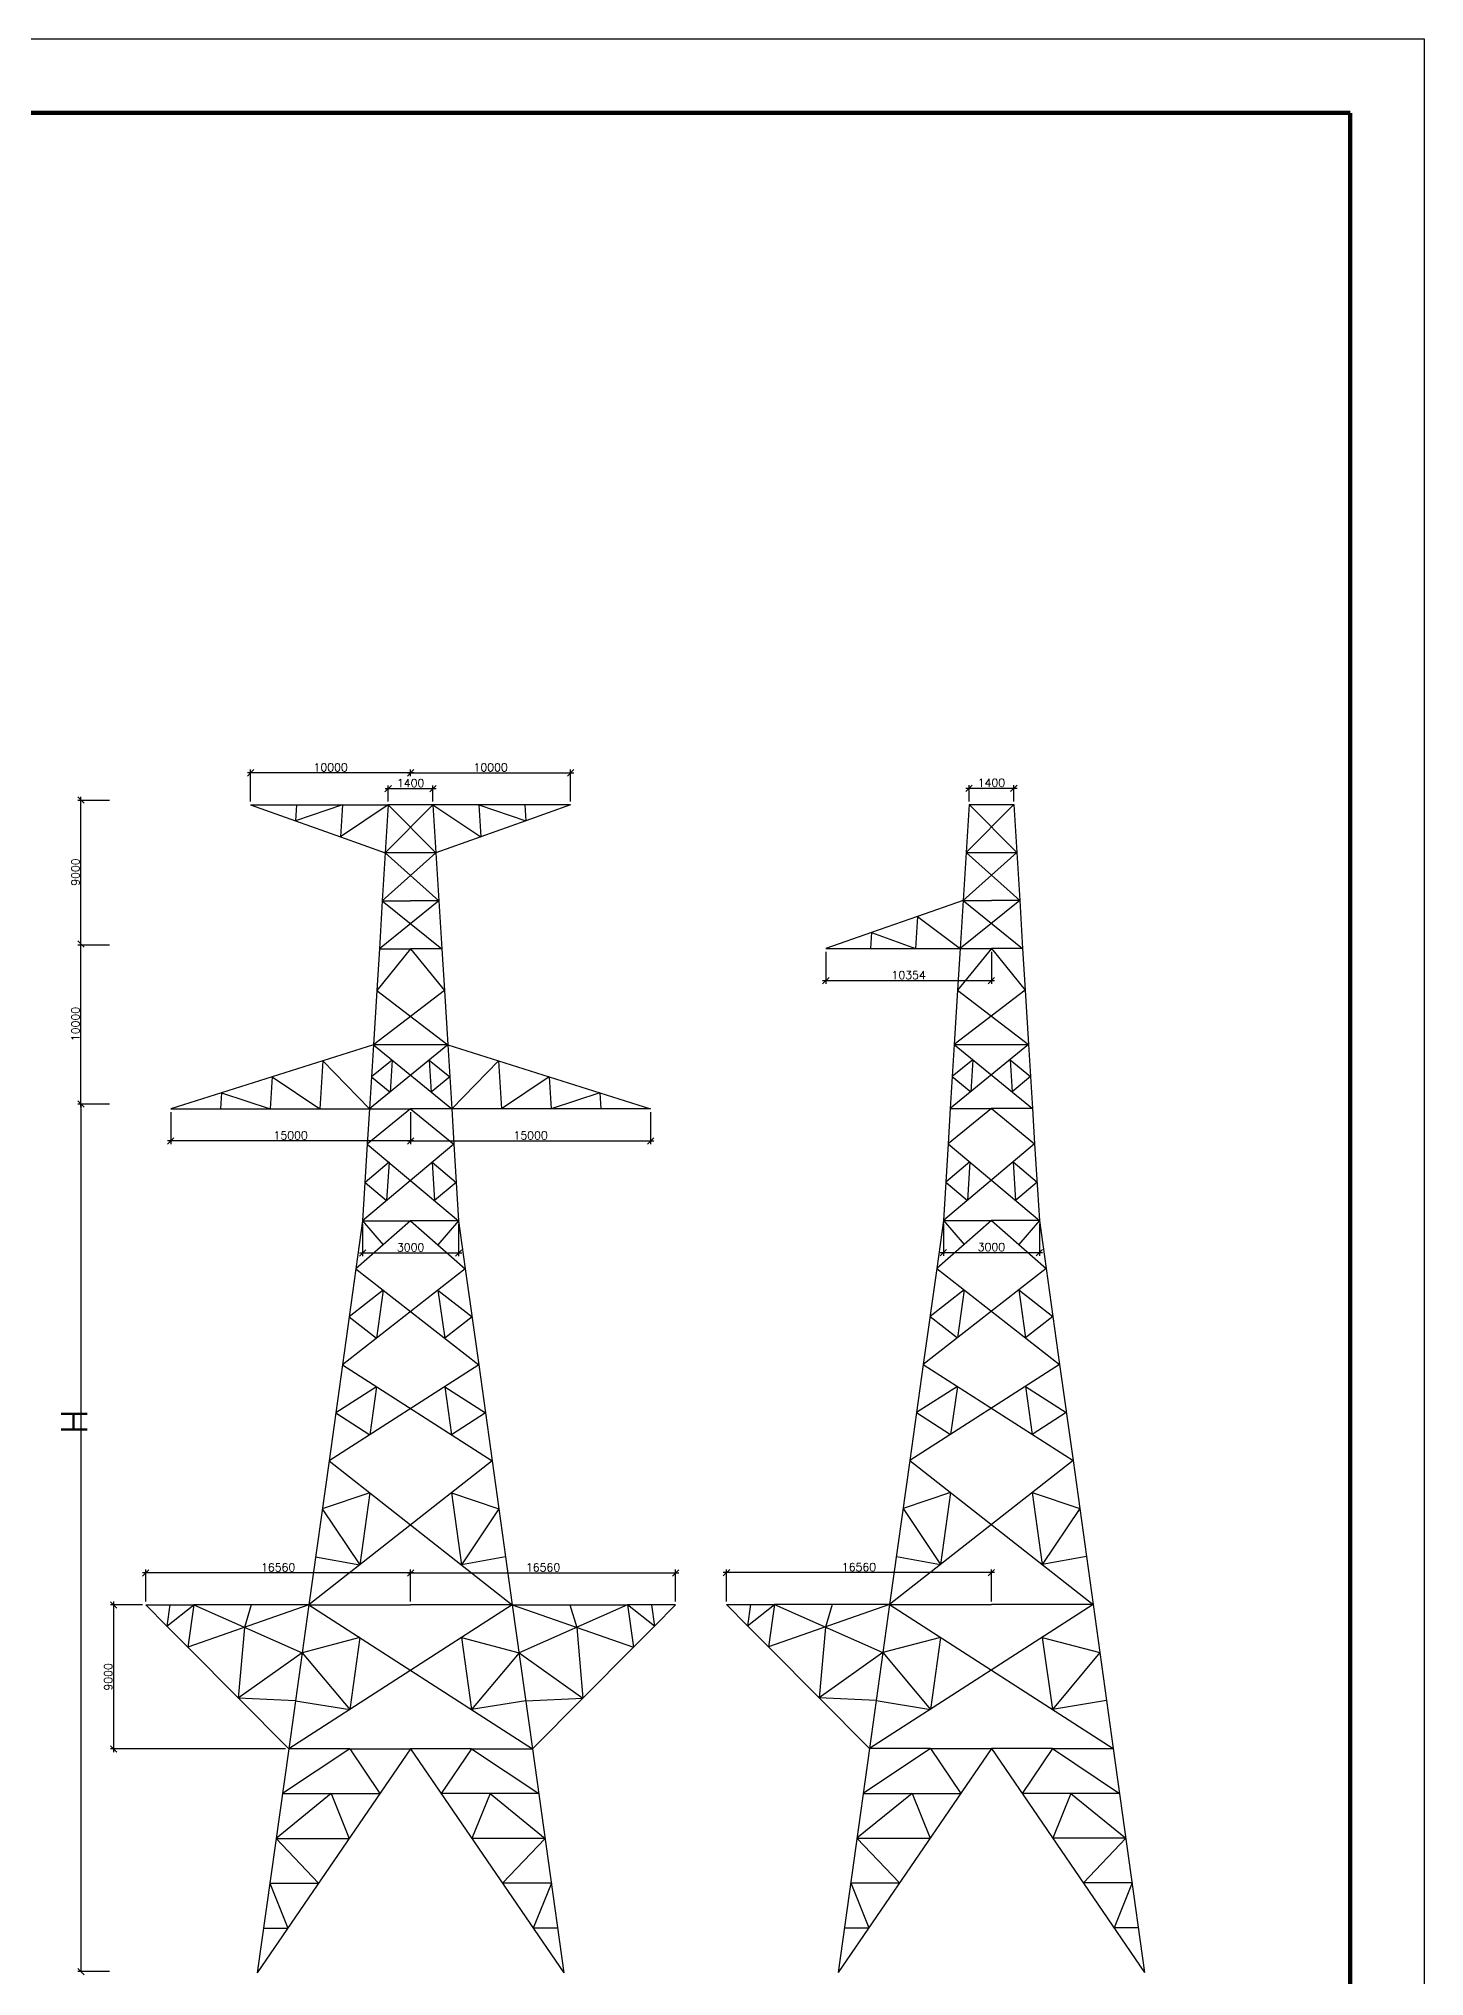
# Model space of a CAD drawing. Header units: millimetres. Extents: x -25344 to 5907, y -19679 to 18215.
# Drawn here: x 4217.9 to 4405, y 1079.1 to 1340.6 of the extents above; entities that cross this region are included whole.
import ezdxf

# ---------------------------------------------------------------- set-up
doc = ezdxf.new("R2010")
doc.units = ezdxf.units.MM
doc.linetypes.add('DASHED2', pattern=[7.5, 2.5, -1.25, 2.5, -1.25])
for name, color, linetype, lineweight in [('受力材原始杆件', 1, 'Continuous', 25), ('受力材杆件', 7, 'Continuous', 25), ('辅助材原始杆件', 163, 'DASHED2', 25)]:
    doc.layers.add(name, color=color, linetype=linetype, lineweight=lineweight)
doc.layers.add('基本图元层', color=7, linetype='Continuous')
doc.layers.add('标注', color=7, linetype='Continuous')
doc.styles.get("Standard").update_dxf_attribs({"font": 'txt', "bigfont": 'gbcbig.shx'})

# ---------------------------------------------------------------- blocks, each defined once
blk = doc.blocks.new('_OBLIQUE')
at = {"color": 0, "linetype": 'ByBlock'}
blk.add_line((-0.5, -0.5), (0.5, 0.5), dxfattribs=at)

msp = doc.modelspace()

# ---------------------------------------------------------------- linework, layer by layer
at = {"color": 0}
for p, q in [((3811.02, 1340.63), (4405.02, 1340.63)), ((4405.02, 1340.63), (4405.02, 920.63)), ((4268.58, 1241.53), (4246.11, 1241.53)), ((4246.55, 1237.65), (4246.55, 1241.97)), ((4267.71, 1241.53), (4290.18, 1241.53)), ((4268.15, 1241.08), (4268.15, 1241.97)), ((4268.15, 1241.08), (4268.15, 1241.97)), ((4289.75, 1237.65), (4289.75, 1241.97)), ((4227.48, 1237.81), (4223.2, 1237.81)), ((4223.63, 1217.99), (4223.63, 1238.29)), ((4223.63, 1196.39), (4223.63, 1218.85)), ((4227.48, 1218.28), (4223.2, 1218.28)), ((4324.21, 1217.38), (4324.21, 1213.06)), ((4346.57, 1217.38), (4346.57, 1213.06)), ((4323.78, 1213.49), (4347, 1213.49)), ((4227.48, 1196.82), (4223.2, 1196.82)), ((4227.48, 1196.82), (4223.2, 1196.82)), ((4235.75, 1195.74), (4235.75, 1191.42)), ((4268.15, 1195.74), (4268.15, 1191.42)), ((4268.15, 1195.74), (4268.15, 1191.42)), ((4300.55, 1195.74), (4300.55, 1191.42)), ((4268.58, 1191.85), (4235.31, 1191.85)), ((4267.71, 1191.85), (4300.98, 1191.85)), ((4268.58, 1133.53), (4231.94, 1133.53)), ((4232.38, 1129.65), (4232.38, 1133.97)), ((4267.71, 1133.53), (4304.35, 1133.53)), ((4268.15, 1129.65), (4268.15, 1133.97)), ((4268.15, 1129.65), (4268.15, 1133.97)), ((4303.92, 1129.65), (4303.92, 1133.97)), ((4347, 1133.57), (4310.37, 1133.57)), ((4310.8, 1129.68), (4310.8, 1134)), ((4346.57, 1129.68), (4346.57, 1134)), ((4231.94, 1129.21), (4227.62, 1129.21)), ((4231.94, 1129.21), (4227.62, 1129.21)), ((4228.06, 1109.34), (4228.06, 1129.65)), ((4251.25, 1109.77), (4227.62, 1109.77)), ((4251.25, 1109.77), (4227.62, 1109.77)), ((4227.48, 1079.7), (4223.2, 1079.7))]:
    msp.add_line(p, q, dxfattribs=at)
at = {"color": 0, "const_width": 0.6}
for points in [[(3836.02, 1330.63), (4395.02, 1330.63)], [(4395.02, 1330.63), (4395.02, 930.63)]]:
    msp.add_lwpolyline(points, dxfattribs=at)
at = {"layer": '受力材原始杆件', "color": 0, "linetype": 'ByBlock'}
for p, q in [((4246.55, 1237.21), (4252.74, 1237.21)), ((4246.55, 1237.21), (4252.61, 1235.05)), ((4252.74, 1237.21), (4252.61, 1235.05)), ((4258.93, 1237.21), (4252.61, 1235.05)), ((4252.74, 1237.21), (4258.93, 1237.21)), ((4258.93, 1237.21), (4258.66, 1232.89)), ((4265.12, 1237.21), (4258.66, 1232.89)), ((4258.93, 1237.21), (4265.12, 1237.21)), ((4271.17, 1237.21), (4264.72, 1230.73)), ((4271.17, 1237.21), (4265.12, 1237.21)), ((4271.17, 1237.21), (4271.57, 1230.73)), ((4343.55, 1237.25), (4343.15, 1230.77)), ((4343.55, 1237.25), (4349.6, 1237.25)), ((4343.55, 1237.25), (4349.99, 1230.77)), ((4252.61, 1235.05), (4258.66, 1232.89)), ((4258.66, 1232.89), (4264.72, 1230.73)), ((4271.57, 1230.73), (4264.32, 1224.25)), ((4271.57, 1230.73), (4264.72, 1230.73)), ((4271.57, 1230.73), (4271.97, 1224.25)), ((4343.15, 1230.77), (4342.75, 1224.29)), ((4343.15, 1230.77), (4349.99, 1230.77)), ((4343.15, 1230.77), (4350.39, 1224.29)), ((4271.97, 1224.25), (4263.93, 1217.77)), ((4271.97, 1224.25), (4268.15, 1224.25)), ((4271.97, 1224.25), (4272.37, 1217.77)), ((4342.75, 1224.29), (4342.35, 1217.81)), ((4342.75, 1224.29), (4346.57, 1224.29)), ((4342.75, 1224.29), (4350.79, 1217.81)), ((4272.37, 1217.77), (4268.15, 1217.77)), ((4268.15, 1217.77), (4272.71, 1212.16)), ((4272.37, 1217.77), (4272.71, 1212.16)), ((4342.35, 1217.81), (4342.01, 1212.2)), ((4346.57, 1217.81), (4342.01, 1212.2)), ((4342.35, 1217.81), (4346.57, 1217.81)), ((4272.71, 1212.16), (4263.13, 1204.81)), ((4272.71, 1212.16), (4273.16, 1204.81)), ((4342.01, 1212.2), (4341.55, 1204.85)), ((4342.01, 1212.2), (4351.59, 1204.85)), ((4263.13, 1204.81), (4256.28, 1202.65)), ((4273.16, 1204.81), (4263.13, 1204.81)), ((4263.13, 1204.81), (4273.7, 1196.17)), ((4273.16, 1204.81), (4273.7, 1196.17)), ((4341.55, 1204.85), (4341.02, 1196.21)), ((4341.55, 1204.85), (4351.59, 1204.85)), ((4341.55, 1204.85), (4352.12, 1196.21)), ((4256.28, 1202.65), (4249.44, 1200.49)), ((4256.28, 1202.65), (4255.88, 1196.17)), ((4256.28, 1202.65), (4262.6, 1196.17)), ((4242.59, 1198.33), (4235.75, 1196.17)), ((4242.59, 1198.33), (4242.46, 1196.17)), ((4249.44, 1200.49), (4242.59, 1198.33)), ((4242.59, 1198.33), (4249.17, 1196.17)), ((4249.44, 1200.49), (4249.17, 1196.17)), ((4249.44, 1200.49), (4255.88, 1196.17)), ((4235.75, 1196.17), (4242.46, 1196.17)), ((4242.46, 1196.17), (4249.17, 1196.17)), ((4249.17, 1196.17), (4255.88, 1196.17)), ((4255.88, 1196.17), (4262.6, 1196.17)), ((4273.7, 1196.17), (4268.15, 1196.17)), ((4268.15, 1196.17), (4273.99, 1191.42)), ((4273.7, 1196.17), (4273.99, 1191.42)), ((4341.02, 1196.21), (4340.73, 1191.46)), ((4346.57, 1196.21), (4340.73, 1191.46)), ((4341.02, 1196.21), (4346.57, 1196.21)), ((4262.3, 1191.42), (4274.63, 1181.05)), ((4273.99, 1191.42), (4274.63, 1181.05)), ((4340.73, 1191.46), (4340.09, 1181.09)), ((4340.73, 1191.46), (4353.05, 1181.09)), ((4274.63, 1181.05), (4268.15, 1181.05)), ((4268.15, 1181.05), (4275.53, 1174.57)), ((4274.63, 1181.05), (4275.53, 1174.57)), ((4340.09, 1181.09), (4346.57, 1181.09)), ((4353.05, 1181.09), (4346.57, 1181.09)), ((4346.57, 1181.09), (4353.96, 1174.61)), ((4353.05, 1181.09), (4353.96, 1174.61)), ((4260.76, 1174.57), (4277.35, 1161.61)), ((4275.53, 1174.57), (4277.35, 1161.61)), ((4339.18, 1174.61), (4355.77, 1161.65)), ((4353.96, 1174.61), (4355.77, 1161.65)), ((4258.94, 1161.61), (4279.16, 1148.65)), ((4277.35, 1161.61), (4279.16, 1148.65)), ((4337.37, 1161.65), (4357.59, 1148.69)), ((4355.77, 1161.65), (4357.59, 1148.69)), ((4279.16, 1148.65), (4254.41, 1129.21)), ((4279.16, 1148.65), (4281.88, 1129.21)), ((4357.59, 1148.69), (4332.83, 1129.25)), ((4357.59, 1148.69), (4360.31, 1129.25)), ((4232.38, 1129.21), (4235.22, 1126.35)), ((4235.62, 1129.21), (4235.22, 1126.35)), ((4238.86, 1129.21), (4238.06, 1123.5)), ((4281.88, 1129.21), (4251.69, 1109.77)), ((4281.88, 1129.21), (4268.15, 1129.21)), ((4281.88, 1129.21), (4298.24, 1123.5)), ((4281.88, 1129.21), (4284.61, 1109.77)), ((4300.68, 1129.21), (4297.44, 1129.21)), ((4301.08, 1126.35), (4297.44, 1129.21)), ((4303.92, 1129.21), (4300.68, 1129.21)), ((4310.8, 1129.25), (4313.64, 1126.39)), ((4314.04, 1129.25), (4313.64, 1126.39)), ((4317.28, 1129.25), (4316.48, 1123.54)), ((4360.31, 1129.25), (4330.11, 1109.81)), ((4360.31, 1129.25), (4346.57, 1129.25)), ((4360.31, 1129.25), (4363.03, 1109.81)), ((4235.22, 1126.35), (4238.06, 1123.5)), ((4313.64, 1126.39), (4316.48, 1123.54)), ((4276.38, 1109.77), (4268.15, 1109.77)), ((4268.15, 1109.77), (4288.84, 1079.53)), ((4276.38, 1109.77), (4284.61, 1109.77)), ((4284.61, 1109.77), (4288.84, 1079.53)), ((4354.8, 1109.81), (4346.57, 1109.81)), ((4346.57, 1109.81), (4367.26, 1079.57)), ((4354.8, 1109.81), (4363.03, 1109.81)), ((4363.03, 1109.81), (4367.26, 1079.57))]:
    msp.add_line(p, q, dxfattribs=at)
at = {"layer": '受力材杆件', "color": 0, "linetype": 'ByBlock'}
for p, q in [((4265.12, 1237.21), (4264.72, 1230.73)), ((4265.12, 1237.21), (4271.57, 1230.73)), ((4277.36, 1237.21), (4271.17, 1237.21)), ((4271.17, 1237.21), (4277.63, 1232.89)), ((4283.55, 1237.21), (4277.36, 1237.21)), ((4277.36, 1237.21), (4283.69, 1235.05)), ((4277.36, 1237.21), (4277.63, 1232.89)), ((4289.75, 1237.21), (4283.55, 1237.21)), ((4283.55, 1237.21), (4283.69, 1235.05)), ((4289.75, 1237.21), (4283.69, 1235.05)), ((4349.6, 1237.25), (4343.15, 1230.77)), ((4349.6, 1237.25), (4349.99, 1230.77)), ((4283.69, 1235.05), (4277.63, 1232.89)), ((4277.63, 1232.89), (4271.57, 1230.73)), ((4264.72, 1230.73), (4264.32, 1224.25)), ((4264.72, 1230.73), (4271.97, 1224.25)), ((4349.99, 1230.77), (4342.75, 1224.29)), ((4349.99, 1230.77), (4350.39, 1224.29)), ((4264.32, 1224.25), (4263.93, 1217.77)), ((4264.32, 1224.25), (4268.15, 1224.25)), ((4264.32, 1224.25), (4272.37, 1217.77)), ((4342.75, 1224.29), (4336.57, 1222.13)), ((4350.39, 1224.29), (4342.35, 1217.81)), ((4350.39, 1224.29), (4346.57, 1224.29)), ((4350.39, 1224.29), (4350.79, 1217.81)), ((4336.57, 1222.13), (4330.39, 1219.97)), ((4336.57, 1222.13), (4336.3, 1217.81)), ((4336.57, 1222.13), (4342.35, 1217.81)), ((4330.39, 1219.97), (4324.21, 1217.81)), ((4330.39, 1219.97), (4330.26, 1217.81)), ((4330.39, 1219.97), (4336.3, 1217.81)), ((4263.93, 1217.77), (4263.58, 1212.16)), ((4268.15, 1217.77), (4263.58, 1212.16)), ((4263.93, 1217.77), (4268.15, 1217.77)), ((4324.21, 1217.81), (4330.26, 1217.81)), ((4330.26, 1217.81), (4336.3, 1217.81)), ((4336.3, 1217.81), (4342.35, 1217.81)), ((4350.79, 1217.81), (4346.57, 1217.81)), ((4346.57, 1217.81), (4351.14, 1212.2)), ((4350.79, 1217.81), (4351.14, 1212.2)), ((4263.58, 1212.16), (4263.13, 1204.81)), ((4263.58, 1212.16), (4273.16, 1204.81)), ((4351.14, 1212.2), (4341.55, 1204.85)), ((4351.14, 1212.2), (4351.59, 1204.85)), ((4273.16, 1204.81), (4262.6, 1196.17)), ((4263.13, 1204.81), (4262.6, 1196.17)), ((4273.16, 1204.81), (4280.01, 1202.65)), ((4351.59, 1204.85), (4341.02, 1196.21)), ((4351.59, 1204.85), (4352.12, 1196.21)), ((4280.01, 1202.65), (4273.7, 1196.17)), ((4280.01, 1202.65), (4286.85, 1200.49)), ((4280.01, 1202.65), (4280.41, 1196.17)), ((4286.85, 1200.49), (4280.41, 1196.17)), ((4286.85, 1200.49), (4293.7, 1198.33)), ((4286.85, 1200.49), (4287.12, 1196.17)), ((4293.7, 1198.33), (4287.12, 1196.17)), ((4293.7, 1198.33), (4300.55, 1196.17)), ((4293.7, 1198.33), (4293.83, 1196.17)), ((4262.6, 1196.17), (4262.3, 1191.42)), ((4268.15, 1196.17), (4262.3, 1191.42)), ((4262.6, 1196.17), (4268.15, 1196.17)), ((4280.41, 1196.17), (4273.7, 1196.17)), ((4287.12, 1196.17), (4280.41, 1196.17)), ((4293.83, 1196.17), (4287.12, 1196.17)), ((4300.55, 1196.17), (4293.83, 1196.17)), ((4352.12, 1196.21), (4346.57, 1196.21)), ((4346.57, 1196.21), (4352.41, 1191.46)), ((4352.12, 1196.21), (4352.41, 1191.46)), ((4273.99, 1191.42), (4261.67, 1181.05)), ((4262.3, 1191.42), (4261.67, 1181.05)), ((4352.41, 1191.46), (4340.09, 1181.09)), ((4352.41, 1191.46), (4353.05, 1181.09)), ((4261.67, 1181.05), (4260.76, 1174.57)), ((4268.15, 1181.05), (4260.76, 1174.57)), ((4261.67, 1181.05), (4268.15, 1181.05)), ((4340.09, 1181.09), (4339.18, 1174.61)), ((4346.57, 1181.09), (4339.18, 1174.61)), ((4340.09, 1181.09), (4346.57, 1181.09)), ((4353.05, 1181.09), (4346.57, 1181.09)), ((4275.53, 1174.57), (4258.94, 1161.61)), ((4260.76, 1174.57), (4258.94, 1161.61)), ((4353.96, 1174.61), (4337.37, 1161.65)), ((4339.18, 1174.61), (4337.37, 1161.65)), ((4277.35, 1161.61), (4257.13, 1148.65)), ((4258.94, 1161.61), (4257.13, 1148.65)), ((4355.77, 1161.65), (4335.56, 1148.69)), ((4337.37, 1161.65), (4335.56, 1148.69)), ((4257.13, 1148.65), (4254.41, 1129.21)), ((4257.13, 1148.65), (4281.88, 1129.21)), ((4335.56, 1148.69), (4332.83, 1129.25)), ((4335.56, 1148.69), (4360.31, 1129.25)), ((4232.38, 1129.21), (4235.62, 1129.21)), ((4235.22, 1126.35), (4238.86, 1129.21)), ((4235.62, 1129.21), (4238.86, 1129.21)), ((4254.41, 1129.21), (4238.06, 1123.5)), ((4254.41, 1129.21), (4238.86, 1129.21)), ((4254.41, 1129.21), (4251.69, 1109.77)), ((4254.41, 1129.21), (4268.15, 1129.21)), ((4254.41, 1129.21), (4284.61, 1109.77)), ((4281.88, 1129.21), (4297.44, 1129.21)), ((4297.44, 1129.21), (4298.24, 1123.5)), ((4300.68, 1129.21), (4301.08, 1126.35)), ((4303.92, 1129.21), (4301.08, 1126.35)), ((4310.8, 1129.25), (4314.04, 1129.25)), ((4313.64, 1126.39), (4317.28, 1129.25)), ((4314.04, 1129.25), (4317.28, 1129.25)), ((4332.83, 1129.25), (4316.48, 1123.54)), ((4332.83, 1129.25), (4317.28, 1129.25)), ((4332.83, 1129.25), (4330.11, 1109.81)), ((4332.83, 1129.25), (4346.57, 1129.25)), ((4332.83, 1129.25), (4363.03, 1109.81)), ((4301.08, 1126.35), (4298.24, 1123.5)), ((4238.06, 1123.5), (4251.69, 1109.77)), ((4298.24, 1123.5), (4284.61, 1109.77)), ((4316.48, 1123.54), (4330.11, 1109.81)), ((4268.15, 1109.77), (4247.45, 1079.53)), ((4251.69, 1109.77), (4247.45, 1079.53)), ((4259.92, 1109.77), (4251.69, 1109.77)), ((4259.92, 1109.77), (4268.15, 1109.77)), ((4346.57, 1109.81), (4325.88, 1079.57)), ((4330.11, 1109.81), (4325.88, 1079.57)), ((4338.34, 1109.81), (4330.11, 1109.81)), ((4338.34, 1109.81), (4346.57, 1109.81))]:
    msp.add_line(p, q, dxfattribs=at)
at = {"layer": '基本图元层', "color": 0}
msp.add_line((4223.63, 1196.82), (4223.63, 1079.7), dxfattribs=at)
at = {"layer": '标注', "color": 0, "linetype": 'ByBlock'}
for p, q in [((4265.12, 1237.65), (4265.12, 1239.84)), ((4271.17, 1237.65), (4271.17, 1239.84)), ((4343.55, 1237.68), (4343.55, 1239.88)), ((4349.6, 1237.68), (4349.6, 1239.88)), ((4264.69, 1239.41), (4271.6, 1239.41)), ((4343.12, 1239.45), (4350.03, 1239.45)), ((4261.67, 1180.62), (4261.67, 1176.3)), ((4274.63, 1180.62), (4274.63, 1176.3)), ((4340.09, 1180.66), (4340.09, 1176.34)), ((4353.05, 1180.66), (4353.05, 1176.34)), ((4261.23, 1176.73), (4275.06, 1176.73)), ((4339.66, 1176.77), (4353.48, 1176.77))]:
    msp.add_line(p, q, dxfattribs=at)
at = {"layer": '辅助材原始杆件', "color": 0, "linetype": 'ByBlock'}
for p, q in [((4265.64, 1202.76), (4262.86, 1200.49)), ((4265.64, 1202.76), (4265.37, 1198.44)), ((4270.65, 1202.76), (4273.43, 1200.49)), ((4270.65, 1202.76), (4270.92, 1198.44)), ((4344.06, 1202.8), (4341.29, 1200.53)), ((4341.29, 1200.53), (4343.8, 1198.48)), ((4344.06, 1202.8), (4343.8, 1198.48)), ((4349.08, 1202.8), (4351.86, 1200.53)), ((4349.08, 1202.8), (4349.35, 1198.48)), ((4351.86, 1200.53), (4349.35, 1198.48)), ((4262.86, 1200.49), (4265.37, 1198.44)), ((4273.43, 1200.49), (4270.92, 1198.44)), ((4265.23, 1188.96), (4261.99, 1186.24)), ((4265.23, 1188.96), (4264.91, 1183.78)), ((4271.07, 1188.96), (4274.31, 1186.24)), ((4271.07, 1188.96), (4271.39, 1183.78)), ((4343.65, 1189), (4340.41, 1186.28)), ((4343.65, 1189), (4343.33, 1183.82)), ((4349.49, 1189), (4352.73, 1186.28)), ((4349.49, 1189), (4349.81, 1183.82)), ((4261.99, 1186.24), (4264.91, 1183.78)), ((4274.31, 1186.24), (4271.39, 1183.78)), ((4340.41, 1186.28), (4343.33, 1183.82)), ((4352.73, 1186.28), (4349.81, 1183.82)), ((4261.67, 1181.05), (4264.45, 1177.81)), ((4274.63, 1181.05), (4271.84, 1177.81)), ((4340.09, 1181.09), (4342.88, 1177.85)), ((4353.05, 1181.09), (4350.27, 1177.85)), ((4264.45, 1171.69), (4259.85, 1168.09)), ((4264.45, 1171.69), (4263.55, 1165.21)), ((4271.84, 1171.69), (4276.44, 1168.09)), ((4271.84, 1171.69), (4272.75, 1165.21)), ((4342.88, 1171.73), (4338.28, 1168.13)), ((4342.88, 1171.73), (4341.97, 1165.25)), ((4350.27, 1171.73), (4354.87, 1168.13)), ((4350.27, 1171.73), (4351.17, 1165.25)), ((4259.85, 1168.09), (4263.55, 1165.21)), ((4276.44, 1168.09), (4272.75, 1165.21)), ((4338.28, 1168.13), (4341.97, 1165.25)), ((4354.87, 1168.13), (4351.17, 1165.25)), ((4341.97, 1158.7), (4336.46, 1155.17)), ((4341.97, 1158.7), (4341.06, 1152.22)), ((4351.17, 1158.7), (4356.68, 1155.17)), ((4351.17, 1158.7), (4352.08, 1152.22)), ((4263.55, 1158.66), (4258.04, 1155.13)), ((4263.55, 1158.66), (4262.64, 1152.18)), ((4272.75, 1158.66), (4278.25, 1155.13)), ((4272.75, 1158.66), (4273.65, 1152.18)), ((4258.04, 1155.13), (4262.64, 1152.18)), ((4278.25, 1155.13), (4273.65, 1152.18)), ((4336.46, 1155.17), (4341.06, 1152.22)), ((4356.68, 1155.17), (4352.08, 1152.22)), ((4262.64, 1144.33), (4256.22, 1142.17)), ((4262.64, 1144.33), (4261.28, 1134.61)), ((4273.65, 1144.33), (4280.07, 1142.17)), ((4273.65, 1144.33), (4275.01, 1134.61)), ((4341.06, 1144.37), (4334.65, 1142.21)), ((4341.06, 1144.37), (4339.7, 1134.65)), ((4352.08, 1144.37), (4358.5, 1142.21)), ((4352.08, 1144.37), (4353.44, 1134.65)), ((4256.22, 1142.17), (4261.28, 1134.61)), ((4280.07, 1142.17), (4275.01, 1134.61)), ((4334.65, 1142.21), (4339.7, 1134.65)), ((4358.5, 1142.21), (4353.44, 1134.65)), ((4255.32, 1135.69), (4261.28, 1134.61)), ((4280.98, 1135.69), (4275.01, 1134.61)), ((4333.74, 1135.73), (4339.7, 1134.65)), ((4359.4, 1135.73), (4353.44, 1134.65)), ((4238.86, 1129.21), (4253.5, 1122.73)), ((4246.63, 1129.21), (4245.72, 1126.18)), ((4297.44, 1129.21), (4282.79, 1122.73)), ((4289.66, 1129.21), (4290.57, 1126.18)), ((4317.28, 1129.25), (4331.93, 1122.77)), ((4325.06, 1129.25), (4324.15, 1126.22)), ((4245.72, 1126.18), (4244.87, 1116.63)), ((4261.28, 1124.79), (4253.5, 1122.73)), ((4261.28, 1124.79), (4259.92, 1115.07)), ((4275.01, 1124.79), (4282.79, 1122.73)), ((4275.01, 1124.79), (4276.38, 1115.07)), ((4290.57, 1126.18), (4291.42, 1116.63)), ((4324.15, 1126.22), (4323.3, 1116.67)), ((4339.7, 1124.83), (4331.93, 1122.77)), ((4339.7, 1124.83), (4338.34, 1115.11)), ((4353.44, 1124.83), (4361.22, 1122.77)), ((4353.44, 1124.83), (4354.8, 1115.11)), ((4253.5, 1122.73), (4244.87, 1116.63)), ((4253.5, 1122.73), (4259.92, 1115.07)), ((4282.79, 1122.73), (4276.38, 1115.07)), ((4282.79, 1122.73), (4291.42, 1116.63)), ((4331.93, 1122.77), (4323.3, 1116.67)), ((4331.93, 1122.77), (4338.34, 1115.11)), ((4361.22, 1122.77), (4354.8, 1115.11)), ((4252.59, 1116.25), (4244.87, 1116.63)), ((4252.59, 1116.25), (4259.92, 1115.07)), ((4283.7, 1116.25), (4276.38, 1115.07)), ((4283.7, 1116.25), (4291.42, 1116.63)), ((4331.02, 1116.29), (4323.3, 1116.67)), ((4331.02, 1116.29), (4338.34, 1115.11)), ((4362.12, 1116.29), (4354.8, 1115.11)), ((4259.92, 1109.77), (4250.84, 1103.73)), ((4259.92, 1109.77), (4264.01, 1103.73)), ((4276.38, 1109.77), (4272.28, 1103.73)), ((4276.38, 1109.77), (4285.45, 1103.73)), ((4338.34, 1109.81), (4329.27, 1103.76)), ((4338.34, 1109.81), (4342.43, 1103.76)), ((4354.8, 1109.81), (4350.71, 1103.76)), ((4354.8, 1109.81), (4363.88, 1103.76)), ((4335.85, 1103.76), (4328.42, 1097.72)), ((4329.27, 1103.76), (4335.85, 1103.76)), ((4335.85, 1103.76), (4342.43, 1103.76)), ((4335.85, 1103.76), (4338.3, 1097.72)), ((4357.29, 1103.76), (4350.71, 1103.76)), ((4357.29, 1103.76), (4354.85, 1097.72)), ((4363.88, 1103.76), (4357.29, 1103.76)), ((4357.29, 1103.76), (4364.72, 1097.72)), ((4257.42, 1103.73), (4249.99, 1097.68)), ((4250.84, 1103.73), (4257.42, 1103.73)), ((4257.42, 1103.73), (4264.01, 1103.73)), ((4257.42, 1103.73), (4259.87, 1097.68)), ((4278.87, 1103.73), (4272.28, 1103.73)), ((4278.87, 1103.73), (4276.42, 1097.68)), ((4285.45, 1103.73), (4278.87, 1103.73)), ((4278.87, 1103.73), (4286.3, 1097.68)), ((4249.99, 1097.68), (4259.87, 1097.68)), ((4249.99, 1097.68), (4255.73, 1091.63)), ((4286.3, 1097.68), (4276.42, 1097.68)), ((4286.3, 1097.68), (4280.56, 1091.63)), ((4328.42, 1097.72), (4338.3, 1097.72)), ((4328.42, 1097.72), (4334.16, 1091.67)), ((4364.72, 1097.72), (4354.85, 1097.72)), ((4364.72, 1097.72), (4358.99, 1091.67)), ((4249.15, 1091.63), (4255.73, 1091.63)), ((4249.15, 1091.63), (4251.59, 1085.58)), ((4287.15, 1091.63), (4280.56, 1091.63)), ((4287.15, 1091.63), (4284.7, 1085.58)), ((4327.57, 1091.67), (4334.16, 1091.67)), ((4327.57, 1091.67), (4330.02, 1085.62)), ((4365.57, 1091.67), (4358.99, 1091.67)), ((4365.57, 1091.67), (4363.13, 1085.62)), ((4248.3, 1085.58), (4251.59, 1085.58)), ((4287.99, 1085.58), (4284.7, 1085.58)), ((4326.73, 1085.62), (4330.02, 1085.62)), ((4366.42, 1085.62), (4363.13, 1085.62))]:
    msp.add_line(p, q, dxfattribs=at)

# ---------------------------------------------------------------- block references
at = {"color": 0, "xscale": 0.864, "yscale": 0.864, "zscale": 0.864}
for p, rotation in [((4246.55, 1241.53), 180), ((4268.15, 1241.53), 180), ((4223.63, 1237.86), 90), ((4223.63, 1218.42), 270), ((4223.63, 1218.42), 90), ((4324.21, 1213.49), 180), ((4223.63, 1196.82), 270), ((4223.63, 1196.82), 90), ((4235.75, 1191.85), 180), ((4268.15, 1191.85), 180), ((4232.38, 1133.53), 180), ((4268.15, 1133.53), 180), ((4310.8, 1133.57), 180), ((4228.06, 1129.21), 270), ((4228.06, 1129.21), 90), ((4228.06, 1109.77), 270), ((4228.06, 1109.77), 90), ((4223.63, 1079.7), 270)]:
    msp.add_blockref('_OBLIQUE', p, dxfattribs=dict(at, rotation=rotation))
for p in [(4268.15, 1241.53), (4289.75, 1241.53), (4346.57, 1213.49), (4268.15, 1191.85), (4300.55, 1191.85), (4268.15, 1133.53), (4303.92, 1133.53), (4346.57, 1133.57)]:
    msp.add_blockref('_OBLIQUE', p, dxfattribs=at)
at = {"layer": '标注', "color": 0, "linetype": 'ByBlock', "xscale": 0.864, "yscale": 0.864, "zscale": 0.864, "rotation": 180}
for p in [(4265.12, 1239.41), (4343.55, 1239.45), (4261.67, 1176.73), (4340.09, 1176.77)]:
    msp.add_blockref('_OBLIQUE', p, dxfattribs=at)
at = {"layer": '标注', "color": 0, "linetype": 'ByBlock', "xscale": 0.864, "yscale": 0.864, "zscale": 0.864}
for p in [(4271.17, 1239.41), (4349.6, 1239.45), (4274.63, 1176.73), (4353.05, 1176.77)]:
    msp.add_blockref('_OBLIQUE', p, dxfattribs=at)

# ---------------------------------------------------------------- texts
at = {"color": 0, "char_height": 1.08, "attachment_point": 5}
for s, insert in [('\\A1;10000', (4257.35, 1242.27)), ('\\A1;10000', (4278.95, 1242.27)), ('\\A1;10354', (4335.39, 1214.23)), ('\\A1;15000', (4251.95, 1192.59)), ('\\A1;15000', (4284.35, 1192.59)), ('\\A1;16560', (4250.26, 1134.27)), ('\\A1;16560', (4286.03, 1134.27)), ('\\A1;16560', (4328.69, 1134.31))]:
    msp.add_mtext(s, dxfattribs=dict(at, insert=insert))
at = {"color": 0, "char_height": 1.08, "attachment_point": 5, "rotation": 90}
for s, insert in [('\\A1;9000', (4222.9, 1228.14)), ('\\A1;10000', (4222.9, 1207.62)), ('\\A1;9000', (4227.32, 1119.49))]:
    msp.add_mtext(s, dxfattribs=dict(at, insert=insert))
at = {"layer": '标注', "color": 0, "linetype": 'ByBlock', "char_height": 1.08, "attachment_point": 8}
for s, insert in [('\\A1;1400', (4268.15, 1239.61)), ('\\A1;1400', (4346.57, 1239.65)), ('\\A1;3000', (4268.15, 1176.93)), ('\\A1;3000', (4346.57, 1176.97))]:
    msp.add_mtext(s, dxfattribs=dict(at, insert=insert))
at = {"layer": '标注', "color": 0, "insert": (4224.47, 1153.95), "char_height": 3.52, "attachment_point": 8, "rotation": 90}
msp.add_mtext('H', dxfattribs=at)

doc.saveas('drawing.dxf')
